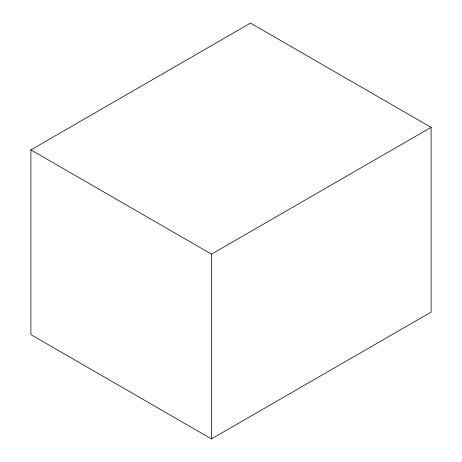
<?xml version="1.0" encoding="UTF-8"?>
<svg xmlns="http://www.w3.org/2000/svg" width="462" height="462" viewBox="0 0 462 462"><rect width="100%" height="100%" fill="white"/><g stroke="black" fill="none" stroke-linecap="round" stroke-linejoin="round"><path stroke-width="0.69" d="M30.902 149.89L250.514 23.1L431.098 127.362L431.098 312.11L211.486 438.9L30.902 334.638L30.902 149.89L211.486 254.152L431.098 127.362M211.486 254.152L211.486 438.9"/></g></svg>
